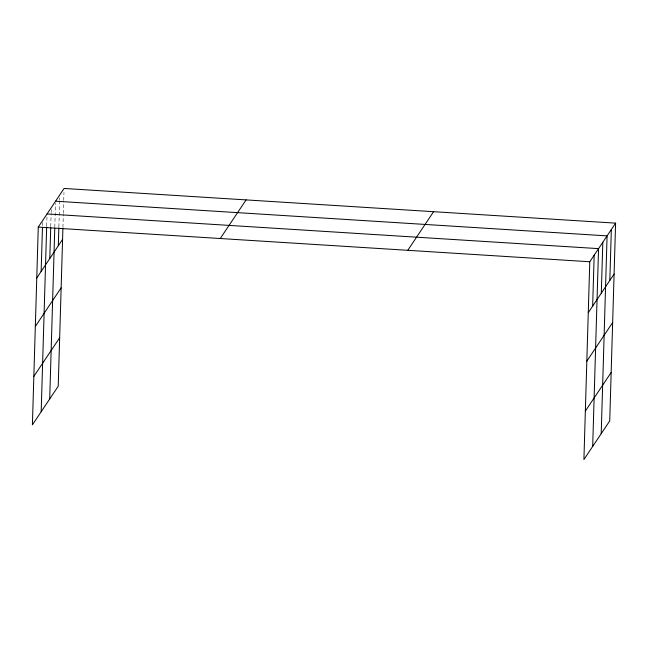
<?xml version="1.0" encoding="UTF-8"?>
<svg xmlns="http://www.w3.org/2000/svg" width="648" height="648" viewBox="0 0 648 648"><rect width="100%" height="100%" fill="white"/><g stroke="black" fill="none" stroke-linecap="round" stroke-linejoin="round"><path stroke-width="0.49" stroke-dasharray="3.24 2.43" d="M42.509 225.504L42.598 222.507M46.697 225.925L46.964 216.942M50.747 226.541L51.135 213.565M51.16 212.56L51.249 209.571M54.797 227.156L55.509 203.197M58.879 226.776L59.657 200.815M59.681 199.819L59.746 197.818M62.937 227.391L63.318 214.415M63.35 213.411L63.707 201.431M63.739 200.435L63.974 192.448"/><path stroke-width="0.97" d="M615.6 223.139L589.777 261.76L583.913 459.545L609.728 420.925L615.6 223.139L64.087 188.455L38.273 227.075L32.4 424.861L58.223 386.24L62.905 228.388M41.148 271.431L42.452 227.497M41.18 411.731L46.664 226.922M49.799 258.495L50.714 227.537M49.702 398.982L54.772 228.153M58.32 245.746L58.855 227.772M592.661 306.115L594.167 255.199M592.685 446.415L598.558 248.63L47.053 213.945M601.304 293.18L602.818 242.255M601.206 433.674L607.079 235.88L55.574 201.196M609.825 280.43L611.339 229.514M36.758 278L62.581 239.371M35.324 326.462L61.139 287.842M33.842 376.399L59.657 337.77M220.271 238.521L246.086 199.9M407.778 250.314L433.601 211.694M588.271 312.684L614.085 274.055M586.829 361.147L612.652 322.526M585.346 411.083L611.169 372.454M38.273 227.075L589.777 261.76"/></g></svg>
